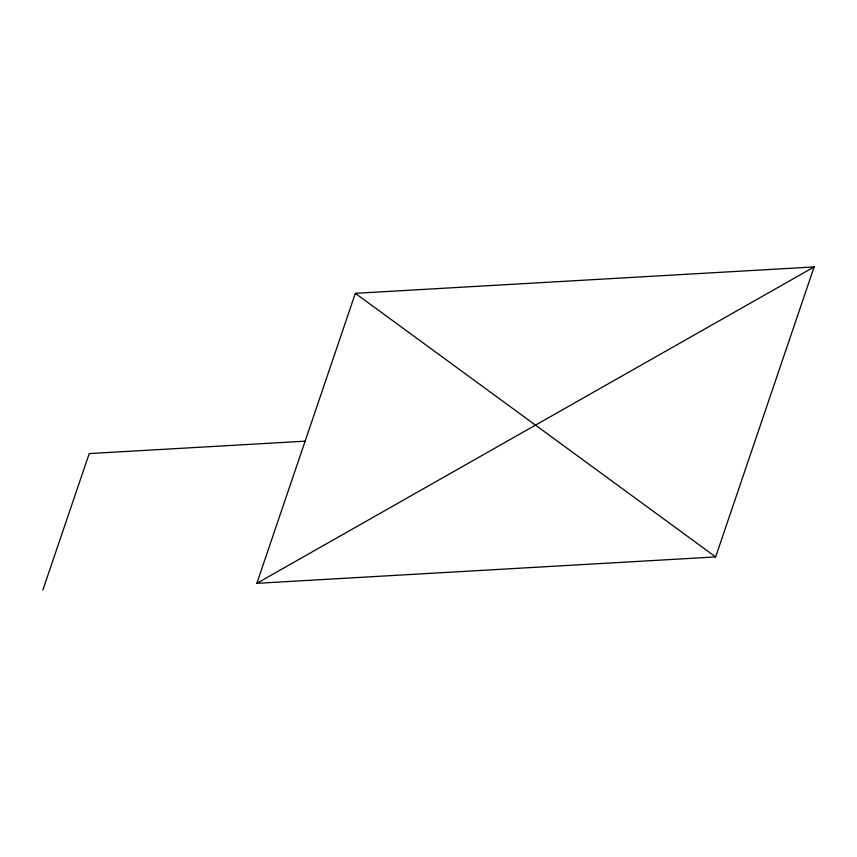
<?xml version="1.0" encoding="UTF-8"?>
<svg xmlns="http://www.w3.org/2000/svg" width="857" height="857" viewBox="0 0 857 857"><rect width="100%" height="100%" fill="white"/><g stroke="black" fill="none" stroke-linecap="round" stroke-linejoin="round"><path stroke-width="1.29" d="M42.85 590.077L89.203 453.599L305.113 441.173M256.832 583.328L355.344 293.33L814.15 266.923L715.638 556.921L256.832 583.328L814.15 266.923M355.344 293.33L715.638 556.921"/></g></svg>
